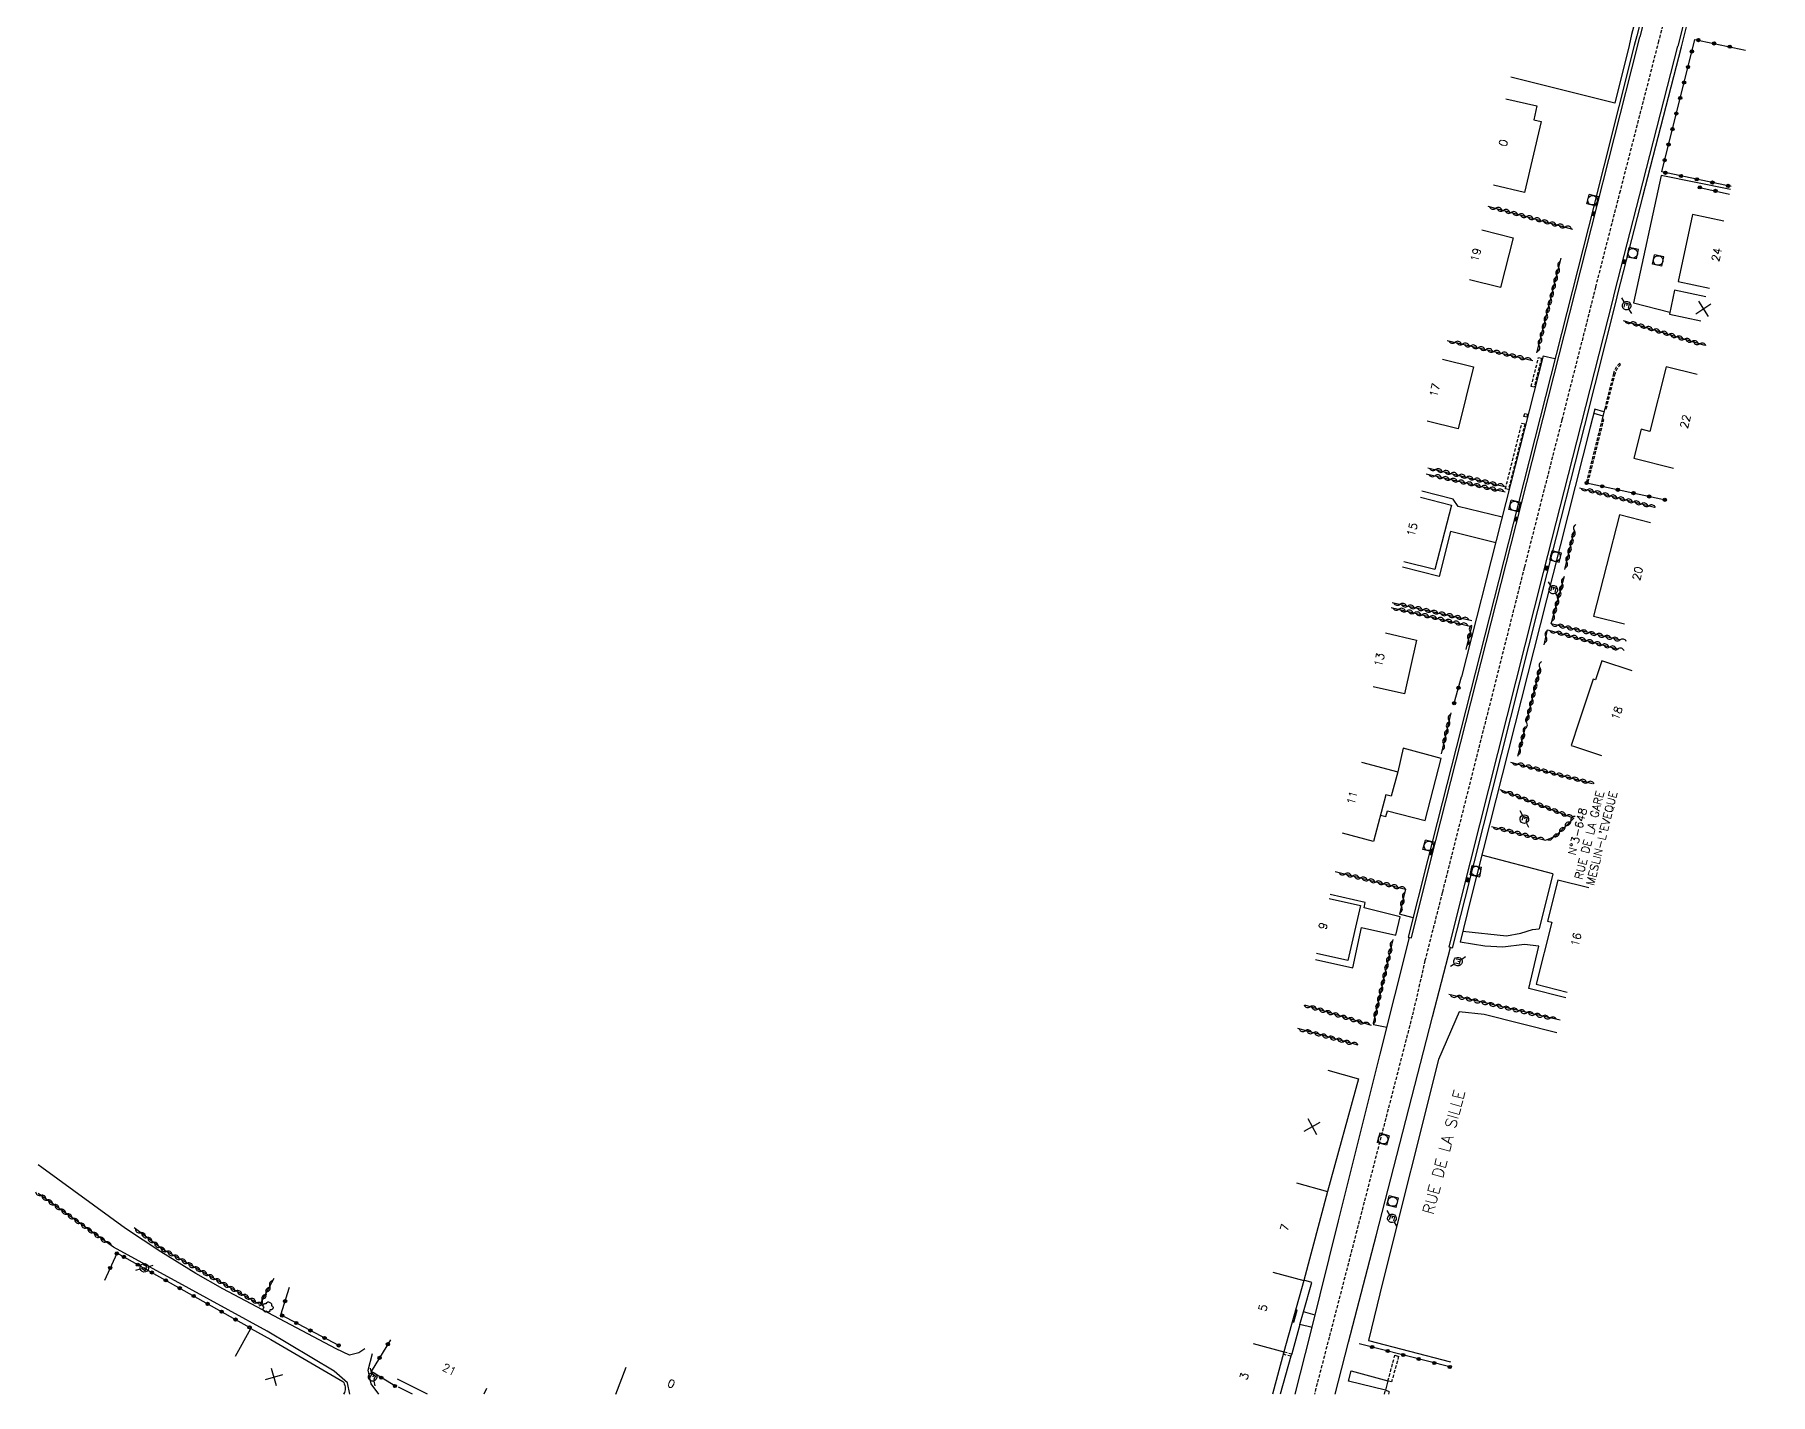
# Model space of a CAD drawing. Header units: millimetres. Extents: x 112999 to 114000, y 149000 to 150000.
# Drawn here: x 112999.4 to 113270.5, y 149000 to 149212.4 of the extents above; entities that cross this region are included whole.
import ezdxf
from ezdxf.enums import TextEntityAlignment as Align

# ---------------------------------------------------------------- set-up
doc = ezdxf.new("R2010")
doc.units = ezdxf.units.MM
doc.linetypes.add('DASHED', pattern=[0.75, 0.5, -0.25])
doc.layers.get('0').update_dxf_attribs({"linetype": 'CONTINUOUS'})
for name, color, linetype in [('W0001', 6, 'DASHED'), ('W0008', 7, 'CONTINUOUS'), ('W0100', 7, 'CONTINUOUS'), ('W0112', 1, 'DASHED'), ('W0300', 7, 'CONTINUOUS'), ('W0310', 3, 'CONTINUOUS'), ('W0322', 7, 'CONTINUOUS'), ('W0330', 7, 'CONTINUOUS'), ('W0334', 7, 'CONTINUOUS'), ('W0400', 7, 'CONTINUOUS'), ('W0420', 7, 'CONTINUOUS'), ('W0471', 7, 'CONTINUOUS'), ('W0984', 7, 'CONTINUOUS'), ('W0989', 7, 'CONTINUOUS'), ('W0991', 7, 'CONTINUOUS'), ('W1102', 7, 'CONTINUOUS')]:
    doc.layers.add(name, color=color, linetype=linetype)
doc.styles.get("Standard").update_dxf_attribs({"font": 'romans.shx', "width": 0.85})

# ---------------------------------------------------------------- blocks, each defined once
blk = doc.blocks.new('t322o')
at = {"color": 0, "linetype": 'Continuous'}
for radius in [0.25, 0.15]:
    blk.add_circle((0, 0), radius, dxfattribs=at)
blk = doc.blocks.new('t310o')
at = {"color": 0, "linetype": 'Continuous'}
for centre, start, end in [((-0.5, 0.38), 216.8699, 323.1304), ((0.5, -0.37), 36.8699, 143.1303)]:
    blk.add_arc(centre, 0.625, start, end, dxfattribs=at)
blk = doc.blocks.new('T420')
for p, q in [((0.75, 0.75), (-0.75, 0.75)), ((-0.75, 0.75), (-0.75, -0.75)), ((0.75, 0.75), (0.75, -0.75)), ((0.75, -0.75), (-0.75, -0.75))]:
    blk.add_line(p, q)
blk.add_ellipse((0, 0), major_axis=(-0.53, 0.53), ratio=1, start_param=3.926991, end_param=10.210176)
blk = doc.blocks.new('T471')
for p, q in [((-0.333334, 0.333334), (-0.333334, -0.333334)), ((-0.333334, 0.333334), (0.333334, 0.333334)), ((-0.333334, 0), (0, 0)), ((0.500001, 0.500001), (1.000002, 1.000002)), ((-0.500001, -0.500001), (-1.000002, -1.000002)), ((-0.333334, -0.333334), (0.333334, -0.333334))]:
    blk.add_line(p, q)
blk.add_ellipse((0, 0), major_axis=(0.471405, 0.471405), ratio=1, start_param=5.4977871438, end_param=11.780972451)
blk = doc.blocks.new('T400')
for p, q in [((-0.15, 0.3), (0.15, 0.3)), ((-0.15, -0.25), (-0.15, 0.3)), ((-0.15, 0.15), (0.15, 0.15)), ((-0.15, 0), (0.15, 0)), ((0.15, 0.3), (0.15, -0.25)), ((-0.15, -0.15), (0.15, -0.15)), ((-0.15, -0.25), (-0.15, -0.3)), ((-0.15, -0.3), (0.15, -0.3)), ((0.15, -0.3), (0.15, -0.25))]:
    blk.add_line(p, q)
blk = doc.blocks.new('t991o')
at = {"color": 0, "linetype": 'Continuous'}
for p, q in [((-1, 1), (1, -1)), ((-1, -1), (1, 1))]:
    blk.add_line(p, q, dxfattribs=at)
blk = doc.blocks.new('T300')
for p, q in [((-0.8, 0.51), (-0.86, 0.34)), ((-0.86, 0.34), (-0.86, 0.17)), ((-0.86, 0.17), (-0.74, 0.06)), ((-0.69, 0.63), (-0.8, 0.51)), ((-0.8, -0.06), (-0.74, 0.06)), ((-0.74, 0.06), (-0.69, 0.11)), ((-0.57, 0.69), (-0.69, 0.63)), ((-0.46, 0.69), (-0.57, 0.69)), ((-0.29, 0.63), (-0.46, 0.69)), ((-0.29, 0.63), (-0.17, 0.74)), ((-0.23, 0.57), (-0.29, 0.63)), ((-0.17, 0.74), (-0.06, 0.8)), ((-0.06, 0.8), (0.06, 0.8)), ((0.06, 0.8), (0.23, 0.74)), ((0.23, 0.74), (0.34, 0.63)), ((0.34, 0.63), (0.4, 0.51)), ((0.46, 0.46), (0.34, 0.46)), ((0.4, 0.51), (0.4, 0.46)), ((0.57, 0.4), (0.46, 0.46)), ((0.57, 0.4), (0.69, 0.29)), ((0.69, 0.29), (0.74, 0.17)), ((0.74, 0.06), (0.69, -0.17)), ((0.74, 0.17), (0.74, 0.06)), ((-0.8, -0.17), (-0.8, -0.06)), ((-0.8, -0.23), (-0.8, -0.17)), ((-0.74, -0.34), (-0.8, -0.23)), ((-0.69, -0.4), (-0.74, -0.34)), ((-0.51, -0.46), (-0.69, -0.4)), ((-0.4, -0.46), (-0.51, -0.46)), ((-0.4, -0.46), (-0.34, -0.46)), ((-0.34, -0.46), (-0.34, -0.4)), ((-0.34, -0.51), (-0.34, -0.46)), ((-0.29, -0.63), (-0.34, -0.51)), ((-0.17, -0.74), (-0.29, -0.63)), ((-0.06, -0.8), (-0.17, -0.74)), ((0.06, -0.8), (-0.06, -0.8)), ((0.17, -0.74), (0.06, -0.8)), ((0.23, -0.69), (0.17, -0.74)), ((0.29, -0.46), (0.23, -0.46)), ((0.29, -0.63), (0.23, -0.69)), ((0.46, -0.4), (0.29, -0.46)), ((0.34, -0.51), (0.29, -0.63)), ((0.34, -0.51), (0.34, -0.46)), ((0.57, -0.34), (0.46, -0.4)), ((0.63, -0.29), (0.57, -0.34)), ((0.69, -0.17), (0.63, -0.29))]:
    blk.add_line(p, q)

msp = doc.modelspace()

# ---------------------------------------------------------------- linework, layer by layer
at = {"layer": 'W0001'}
msp.add_lwpolyline([(113256.27, 149223.94), (113253.06, 149211.34), (113247.05, 149187.94), (113243.2, 149172.93), (113242.89, 149171.59), (113237.96, 149152.21), (113232.08, 149129.11), (113219.27, 149078.35), (113216.58, 149067.74), (113214.75, 149059.76), (113205.93, 149025.55), (113201.62, 149008.92), (113199.3, 149000, -0.044174)], format="xyb", dxfattribs=at)
at = {"layer": 'W0008'}
for points in [[(113166.87, 149443.88), (113164.18, 149426.74), (113163.7, 149421.82), (113163.56, 149417.11, 0.07121), (113168.61, 149383.73), (113171.9, 149371.79, 0.130525), (113191.35, 149343.14, 0.062352), (113206.44, 149333.18), (113212.98, 149329.93), (113230, 149321.5), (113239.59, 149316.71, -0.146329), (113257.85, 149298.53, -0.068743), (113263.2, 149284.71, -0.097707), (113263.78, 149266.27), (113257.22, 149239.8), (113253.36, 149224.68), (113250.14, 149212.03)], [(113172.81, 149442.95), (113170.53, 149428.6), (113169.67, 149420.92, 0.06289), (113171.28, 149398.94), (113172.44, 149393.85), (113174.19, 149386.49), (113175.51, 149381.23), (113177.9, 149372.95, 0.105977), (113192.25, 149350.47, 0.057448), (113204.9, 149340.85), (113209.32, 149338.5), (113212.64, 149336.77), (113216.93, 149334.66), (113239.98, 149323.28), (113244.21, 149321.07, -0.097034), (113258.81, 149308.01, -0.083783), (113268.22, 149289.72, -0.080078), (113270.46, 149271.33), (113269.58, 149264.1), (113268.54, 149259.95), (113263.1, 149238.43), (113259.17, 149222.93), (113256.09, 149210.56)]]:
    msp.add_lwpolyline(points, format="xyb", dxfattribs=at)
for points in [[(113196.31, 149000), (113198.76, 149009.64), (113203.05, 149027.07), (113209.57, 149053.11), (113214.17, 149071.35), (113214.45, 149071.28), (113217.49, 149083.45), (113230.81, 149135.85), (113242.6, 149182.19), (113249.75, 149210.53), (113250.14, 149212.03)], [(113202.53, 149000), (113204.65, 149008.13), (113208.96, 149024.77), (113217.77, 149058.98), (113220.57, 149069.76), (113220.34, 149069.83), (113222.3, 149077.58), (113235.11, 149128.35), (113240.99, 149151.44), (113245.92, 149170.85), (113246.24, 149172.19), (113250.07, 149187.16), (113256.09, 149210.56)], [(113051, 149007.12), (113050.07, 149006.48), (113048.61, 149006.09), (113046.53, 149007.1), (113028.84, 149016.49), (113024.6, 149018.89), (113019.16, 149022.26), (113013.62, 149025.87), (113000.55, 149035.41), (113000, 149035.86)], [(113048.64, 149000), (113048.28, 149001.79), (113046.24, 149003.61), (113035.76, 149009.88), (113023.57, 149016.53), (113011.76, 149022.96)], [(113053.19, 149000), (113051.98, 149001.64), (113051.51, 149003.78), (113052.2, 149006.38)]]:
    msp.add_lwpolyline(points, dxfattribs=at)
at = {"layer": 'W0100'}
for points in [[(113229.2, 149202.35), (113234.06, 149201.22), (113233.56, 149199.07), (113234.72, 149198.8), (113232.13, 149187.7), (113227.26, 149188.84)], [(113263.24, 149183.25), (113258.35, 149184.29), (113256.11, 149173.82), (113261, 149172.77)], [(113225.48, 149181.87), (113230.33, 149180.65), (113228.37, 149172.86), (113223.53, 149174.08)], [(113260.45, 149171.4), (113255.55, 149172.43), (113254.77, 149168.71), (113259.66, 149167.68)], [(113219.32, 149161.69), (113224.18, 149160.48), (113221.76, 149150.77), (113216.9, 149151.98)], [(113259.08, 149159.26), (113254.23, 149160.48), (113251.69, 149150.4), (113250.34, 149150.74), (113249.19, 149146.19), (113255.4, 149144.63)], [(113215.86, 149140.12), (113220.7, 149138.89), (113218.14, 149128.81), (113213.3, 149130.04)], [(113251.79, 149136.1), (113246.95, 149137.34), (113242.91, 149121.55), (113247.76, 149120.32)], [(113210.39, 149118.91), (113215.26, 149117.8), (113213.36, 149109.42), (113208.49, 149110.52)], [(113248.94, 149113.01), (113244.19, 149114.58), (113243.19, 149111.57), (113242.83, 149111.69), (113240.6, 149104.99), (113239.39, 149101.35), (113239.75, 149101.23), (113244.14, 149099.77)], [(113206.65, 149098.72), (113212.33, 149097.21), (113211.32, 149093.41), (113210.47, 149093.63), (113208.54, 149086.36), (113203.71, 149087.64)], [(113242.18, 149079.08), (113237.34, 149080.31), (113235.73, 149073.91), (113236.38, 149073.75), (113233.93, 149064.04), (113238.78, 149062.82)], [(113201.62, 149077.46), (113206.5, 149076.35), (113204.54, 149067.74), (113199.66, 149068.85)], [(113201.39, 149050.61), (113206.21, 149049.28), (113201.35, 149031.69), (113197.64, 149017.79), (113194.56, 149006.61), (113192.76, 149000)], [(113090.21, 149000), (113091.82, 149004.25)], [(113060.79, 149000), (113056.11, 149002.38), (113056.11, 149002.38)]]:
    msp.add_lwpolyline(points, dxfattribs=at)
msp.add_lwpolyline([(113030.79, 149005.93), (113033.22, 149010.3), (113036.35, 149008.56), (113047.59, 149002.02, -0.224453), (113047.85, 149000.27), (113047.69, 149000)], format="xyb", dxfattribs=at)
at = {"layer": 'W0112'}
for points in [[(113234.77, 149161.81), (113233.62, 149157.3), (113233.16, 149157.41), (113234.31, 149161.93)], [(113232.61, 149153.09), (113232.49, 149152.6), (113232.03, 149152.72), (113232.15, 149153.2)], [(113232.18, 149151.58), (113229.61, 149141.31), (113229.15, 149141.42), (113231.72, 149151.7)], [(113242.05, 149142.44), (113244.51, 149152.27), (113244.26, 149152.33), (113241.8, 149142.5)], [(113212.46, 149005.93), (113211.36, 149001.93), (113210.79, 149002.08), (113211.88, 149006.09)]]:
    msp.add_lwpolyline(points, close=True, dxfattribs=at)
msp.add_lwpolyline([(113246.99, 149161.01, 0.172086), (113246.02, 149159.46), (113244.65, 149153.96), (113244.89, 149153.9), (113246.27, 149159.4, -0.172086), (113247.14, 149160.81)], format="xyb", close=True, dxfattribs=at)
for points in [[(113194.57, 149006.64), (113195.76, 149006.32), (113195.64, 149005.94), (113194.46, 149006.26)], [(113210.24, 149000), (113210.4, 149000.62), (113210.98, 149000.46)], [(113210.98, 149000.46), (113210.86, 149000)]]:
    msp.add_lwpolyline(points, dxfattribs=at)
at = {"layer": 'W0310'}
for points in [[(113226.41, 149185.56), (113239.62, 149182)], [(113234.07, 149162.64), (113237.86, 149177.47)], [(113247.54, 149167.74), (113260.23, 149163.84)], [(113220.05, 149164.61), (113233.42, 149161.47)], [(113217.03, 149144.72), (113229.23, 149141.75)], [(113216.78, 149143.76), (113229.12, 149140.97)], [(113240.71, 149141.57), (113252.42, 149138.56)], [(113238.41, 149128.8), (113239.94, 149134.96)], [(113247.11, 149117.8), (113236.3, 149120.35), (113238.37, 149127.79)], [(113211.3, 149122.91), (113223.85, 149119.94), (113222.97, 149116.35)], [(113211.46, 149123.65), (113223.88, 149120.88)], [(113235.2, 149117.08), (113235.72, 149119.4), (113246.76, 149116.4)], [(113232.43, 149104.96), (113234.57, 149113.49)], [(113220.62, 149106.44), (113219.12, 149100.02)], [(113231.08, 149099.67), (113232.21, 149103.99)], [(113229.92, 149098.75), (113242.69, 149095.42)], [(113228.27, 149094.47), (113239.81, 149090.01)], [(113226.96, 149088.68), (113235.4, 149086.55), (113236.96, 149087.18), (113239.81, 149090.01)], [(113202.57, 149081.64), (113213.55, 149078.88), (113212.6, 149074.99)], [(113211.56, 149071.04), (113208.51, 149057.96), (113208.54, 149057.7)], [(113208.22, 149057.62), (113197.83, 149060.78)], [(113237.67, 149058.42), (113220.32, 149062.42)], [(113206.15, 149054.54), (113196.7, 149057.12)], [(113011.76, 149022.96), (113000, 149031.36)], [(113036.8, 149018.06), (113034.62, 149014.05), (113019.26, 149022.76), (113014.97, 149025.98)]]:
    msp.add_lwpolyline(points, dxfattribs=at)
at = {"layer": 'W0322'}
for points in [[(113264.39, 149188.65), (113253.55, 149190.91), (113258.74, 149211.62), (113266.62, 149209.96)], [(113259.5, 149188.51), (113264.14, 149187.46)], [(113241.82, 149142.34), (113254.15, 149139.68)], [(113221.14, 149107.94), (113222.3, 149112.08)], [(113012.27, 149022), (113010.33, 149017.78)], [(113033, 149010.45), (113012.59, 149021.91)], [(113046.93, 149007.63), (113037.87, 149012.41), (113039.25, 149016.73)], [(113220.45, 149004.27), (113206.31, 149007.9)], [(113055.71, 149001.3), (113052.01, 149003.55)]]:
    msp.add_lwpolyline(points, dxfattribs=at)
at = {"layer": 'W0322', "flags": 128}
msp.add_lwpolyline([(113055.04, 149008.53), (113052.01, 149003.55)], dxfattribs=at)
at = {"layer": 'W0330'}
for points in [[(113245.45, 149280.47), (113262.81, 149276.94), (113262.38, 149266.18), (113256.18, 149239.83), (113252.27, 149225.04), (113248.84, 149212.36), (113248.46, 149210.67), (113246.23, 149201.65), (113229.98, 149205.73)], [(113237.17, 149056.44), (113225.83, 149059.3), (113221.94, 149059.73), (113218.7, 149052.28), (113209.97, 149017.61), (113207.78, 149008.4), (113220.58, 149005.08)]]:
    msp.add_lwpolyline(points, dxfattribs=at)
at = {"layer": 'W0334'}
msp.add_lwpolyline([(113166.38, 149443.96), (113163.68, 149426.81), (113163.21, 149421.85), (113163.06, 149417.11, 0.071198), (113168.13, 149383.59), (113171.42, 149371.64, 0.130589), (113191.02, 149342.76, 0.06235), (113206.22, 149332.73), (113212.75, 149329.48), (113229.78, 149321.05), (113239.36, 149316.27, -0.146286), (113257.41, 149298.28, -0.068736), (113262.72, 149284.6, -0.097592), (113263.29, 149266.37), (113256.73, 149239.92), (113252.87, 149224.8), (113249.65, 149212.16), (113249.27, 149210.65), (113242.12, 149182.31), (113230.33, 149135.97), (113217.01, 149083.57), (113213.96, 149071.4), (113214.17, 149071.35)], format="xyb", dxfattribs=at)
for points in [[(113259.66, 149222.81), (113256.57, 149210.44), (113256.57, 149210.41), (113250.56, 149187.04), (113246.72, 149172.07), (113246.41, 149170.73), (113241.47, 149151.31), (113235.59, 149128.22), (113222.79, 149077.46), (113220.82, 149069.69), (113220.57, 149069.76)], [(113264.29, 149188.19), (113253.46, 149190.34), (113249.13, 149170.47), (113254.83, 149169.01)], [(113235.05, 149162.19), (113228.5, 149136.43), (113222.3, 149112.08)], [(113235.03, 149162.2), (113236.86, 149161.8)], [(113243.11, 149153.87), (113242.4, 149151.08), (113236.52, 149127.99), (113223.71, 149077.22), (113222.05, 149070.64)], [(113242.95, 149153.24), (113244.37, 149152.8)], [(113244.53, 149153.45), (113243.11, 149153.87)], [(113244.65, 149153.96), (113244.26, 149152.33)], [(113228.64, 149137.01), (113221.75, 149138.68), (113220.96, 149139.8), (113216.09, 149141.04)], [(113227.62, 149132.97), (113220.58, 149134.77), (113218.81, 149127.73), (113213.08, 149129.19)], [(113209.63, 149090.47), (113210.49, 149090.24), (113210.75, 149091.11), (113216.59, 149089.63), (113219.12, 149099.31), (113213.19, 149100.9), (113212.33, 149097.21)], [(113236.54, 149081.29), (113225.47, 149084.18)], [(113236.54, 149081.29), (113234.4, 149072.7)], [(113199.46, 149067.93), (113205.3, 149066.6), (113206.67, 149072.9), (113212.01, 149071.69), (113212.71, 149074.57), (113207.06, 149075.96), (113207.26, 149076.8), (113201.76, 149078.05)], [(113214.71, 149074.41), (113212.6, 149074.99)], [(113222.47, 149072.31), (113229.31, 149071.6), (113231.57, 149072.04), (113233.38, 149072.59), (113234.4, 149072.7)], [(113238.56, 149061.94), (113232.81, 149063.39), (113234.37, 149069.97), (113232.13, 149070.24), (113228.72, 149069.83), (113225.95, 149069.98), (113222.05, 149070.64)], [(113210.62, 149057.27), (113208.54, 149057.7)], [(113199.43, 149012.36), (113197.63, 149012.87), (113198.9, 149017.48), (113197.65, 149017.81)], [(113198.96, 149010.45), (113197.03, 149010.92), (113195.76, 149006.32)], [(113195.64, 149005.94), (113193.95, 149000)], [(113058.43, 149000), (113056.29, 149001.12)]]:
    msp.add_lwpolyline(points, dxfattribs=at)
at = {"layer": 'W0334', "flags": 128}
for points in [[(113195.85, 149011.31), (113196.09, 149011.25), (113196.61, 149013.13), (113196.37, 149013.19)], [(113197.03, 149010.92), (113197.63, 149012.87)]]:
    msp.add_lwpolyline(points, dxfattribs=at)
at = {"layer": 'W0334'}
msp.add_lwpolyline([(113210.4, 149000.62), (113204.64, 149002.03), (113205.07, 149003.65), (113210.79, 149002.08)], close=True, dxfattribs=at)
at = {"layer": 'W1102'}
for p, q in [((113196.53, 149033.02), (113201.35, 149031.69)), ((113192.81, 149019.08), (113197.64, 149017.79)), ((113189.74, 149007.93), (113194.56, 149006.61)), ((113070.03, 149000.9), (113069.58, 149000))]:
    msp.add_line(p, q, dxfattribs=at)

# ---------------------------------------------------------------- block references
at = {"layer": 'W0300', "rotation": 72.2490077062624}
msp.add_blockref('T300', (113035.91, 149013.67), dxfattribs=at)
at = {"layer": 'W0310'}
for p, rotation in [((113227.62, 149185.23), 344.9218200877581), ((113228.83, 149184.91), 344.9218200877581), ((113230.04, 149184.58), 344.9218200877581), ((113231.24, 149184.26), 344.9218200877581), ((113232.45, 149183.93), 344.9218200877581), ((113233.66, 149183.61), 344.9218200877581), ((113234.86, 149183.28), 344.9218200877581), ((113236.07, 149182.96), 344.9218200877581), ((113237.28, 149182.63), 344.9218200877581), ((113238.48, 149182.31), 344.9218200877581), ((113237.47, 149175.96), 75.6713442431618), ((113236.85, 149173.54), 75.6713442431618), ((113237.16, 149174.75), 75.6713442431618), ((113236.24, 149171.12), 75.6713442431618), ((113236.54, 149172.33), 75.6713442431618), ((113235.62, 149168.7), 75.6713442431618), ((113235.93, 149169.91), 75.6713442431618), ((113234.69, 149165.06), 75.6713442431618), ((113235, 149166.27), 75.6713442431618), ((113235.31, 149167.48), 75.6713442431618), ((113248.74, 149167.37), 342.919232189882), ((113249.93, 149167.01), 342.919232189882), ((113251.13, 149166.64), 342.919232189882), ((113252.32, 149166.27), 342.919232189882), ((113253.52, 149165.9), 342.919232189882), ((113254.71, 149165.54), 342.919232189882), ((113221.27, 149164.32), 346.7843734234461), ((113222.49, 149164.04), 346.7843734234461), ((113223.7, 149163.75), 346.7843734234461), ((113224.92, 149163.47), 346.7843734234461), ((113226.14, 149163.18), 346.7843734234461), ((113227.35, 149162.89), 346.7843734234461), ((113234.38, 149163.85), 75.6713442431618), ((113255.9, 149165.17), 342.919232189882), ((113257.1, 149164.8), 342.919232189882), ((113258.29, 149164.44), 342.919232189882), ((113259.49, 149164.07), 342.919232189882), ((113228.57, 149162.61), 346.7843734234461), ((113229.79, 149162.32), 346.7843734234461), ((113231, 149162.04), 346.7843734234461), ((113232.22, 149161.75), 346.7843734234461), ((113218.24, 149144.42), 346.3178371112497), ((113219.46, 149144.13), 346.3178371112497), ((113218.15, 149143.46), 347.2117872184259), ((113219.36, 149143.18), 347.2117872184259), ((113220.58, 149142.9), 347.2117872184259), ((113220.67, 149143.83), 346.3178371112497), ((113221.8, 149142.63), 347.2117872184259), ((113221.89, 149143.54), 346.3178371112497), ((113223.02, 149142.35), 347.2117872184259), ((113223.1, 149143.24), 346.3178371112497), ((113224.24, 149142.07), 347.2117872184259), ((113224.31, 149142.95), 346.3178371112497), ((113225.46, 149141.8), 347.2117872184259), ((113225.53, 149142.65), 346.3178371112497), ((113226.68, 149141.52), 347.2117872184259), ((113226.74, 149142.35), 346.3178371112497), ((113227.9, 149141.24), 347.2117872184259), ((113227.96, 149142.06), 346.3178371112497), ((113241.92, 149141.26), 345.6094905953058), ((113243.13, 149140.95), 345.6094905953058), ((113244.34, 149140.64), 345.6094905953058), ((113245.55, 149140.32), 345.6094905953058), ((113246.76, 149140.01), 345.6094905953058), ((113247.97, 149139.7), 345.6094905953058), ((113249.18, 149139.39), 345.6094905953058), ((113250.39, 149139.08), 345.6094905953058), ((113251.6, 149138.77), 345.6094905953058), ((113239.62, 149133.66), 76.0148062632264), ((113239.92, 149134.87), 76.0148062632264), ((113238.71, 149130.02), 76.0148062632264), ((113239.01, 149131.23), 76.0148062632264), ((113239.31, 149132.44), 76.0148062632264), ((113237.7, 149125.38), 74.40775463973392), ((113238.03, 149126.58), 74.40775463973392), ((113212.51, 149122.62), 346.6747349501545), ((113212.68, 149123.38), 347.403863316693), ((113213.73, 149122.33), 346.6747349501545), ((113213.9, 149123.11), 347.403863316693), ((113215.12, 149122.84), 347.403863316693), ((113216.34, 149122.56), 347.403863316693), ((113217.56, 149122.29), 347.403863316693), ((113236.69, 149121.77), 74.40775463973392), ((113237.03, 149122.97), 74.40775463973392), ((113237.36, 149124.17), 74.40775463973392), ((113214.94, 149122.05), 346.6747349501545), ((113216.16, 149121.76), 346.6747349501545), ((113217.38, 149121.47), 346.6747349501545), ((113218.59, 149121.18), 346.6747349501545), ((113218.78, 149122.02), 347.403863316693), ((113219.81, 149120.89), 346.6747349501545), ((113220, 149121.75), 347.403863316693), ((113221.03, 149120.61), 346.6747349501545), ((113221.22, 149121.47), 347.403863316693), ((113222.24, 149120.32), 346.6747349501545), ((113222.44, 149121.2), 347.403863316693), ((113223.64, 149119.11), 256.2068490272042), ((113237.3, 149120.12), 166.6998843751666), ((113238.52, 149119.83), 166.6998843751666), ((113239.74, 149119.54), 166.6998843751666), ((113223.35, 149117.9), 256.2068490272042), ((113235.47, 149118.3), 77.37736969689391), ((113237.05, 149119.03), 344.7949031756552), ((113238.25, 149118.71), 344.7949031756552), ((113239.46, 149118.38), 344.7949031756552), ((113240.66, 149118.05), 344.7949031756552), ((113240.95, 149119.25), 166.6998843751666), ((113241.87, 149117.72), 344.7949031756552), ((113242.17, 149118.97), 166.6998843751666), ((113243.08, 149117.4), 344.7949031756552), ((113243.39, 149118.68), 166.6998843751666), ((113244.28, 149117.07), 344.7949031756552), ((113244.6, 149118.39), 166.6998843751666), ((113245.49, 149116.74), 344.7949031756552), ((113245.82, 149118.1), 166.6998843751666), ((113247.03, 149117.82), 166.6998843751666), ((113246.7, 149116.41), 344.7949031756552), ((113233.95, 149111.02), 75.9264741388134), ((113234.25, 149112.23), 75.9264741388134), ((113234.56, 149113.45), 75.9264741388134), ((113233.34, 149108.6), 75.9264741388134), ((113233.65, 149109.81), 75.9264741388134), ((113232.73, 149106.17), 75.9264741388134), ((113233.04, 149107.38), 75.9264741388134), ((113219.76, 149102.78), 256.863212289806), ((113220.05, 149104), 256.863212289806), ((113220.33, 149105.22), 256.863212289806), ((113232.03, 149103.3), 75.38581284762101), ((113232.43, 149104.96), 75.9264741388134), ((113219.48, 149101.57), 256.863212289806), ((113231.39, 149100.88), 75.38581284762101), ((113231.71, 149102.09), 75.38581284762101), ((113231.13, 149098.44), 345.3978829698093), ((113232.33, 149098.12), 345.3978829698093), ((113233.54, 149097.8), 345.3978829698093), ((113234.75, 149097.49), 345.3978829698093), ((113235.96, 149097.17), 345.3978829698093), ((113237.17, 149096.86), 345.3978829698093), ((113238.38, 149096.54), 345.3978829698093), ((113239.59, 149096.23), 345.3978829698093), ((113240.8, 149095.91), 345.3978829698093), ((113242.01, 149095.6), 345.3978829698093), ((113229.43, 149094.02), 338.866035888904), ((113230.6, 149093.57), 338.866035888904), ((113231.76, 149093.12), 338.866035888904), ((113232.93, 149092.67), 338.866035888904), ((113234.1, 149092.22), 338.866035888904), ((113235.26, 149091.77), 338.866035888904), ((113236.43, 149091.32), 338.866035888904), ((113237.59, 149090.87), 338.866035888904), ((113238.76, 149090.42), 338.866035888904), ((113239.35, 149089.55), 44.73679321903671), ((113228.17, 149088.37), 345.849547206939), ((113229.38, 149088.06), 345.849547206939), ((113230.6, 149087.76), 345.849547206939), ((113231.81, 149087.45), 345.849547206939), ((113233.02, 149087.15), 345.849547206939), ((113236.6, 149087.04), 22.1488438029379), ((113237.57, 149087.79), 44.73679321903671), ((113238.46, 149088.67), 44.73679321903671), ((113234.23, 149086.84), 345.849547206939), ((113204.1, 149081.26), 345.8923337307032), ((113205.31, 149080.95), 345.8923337307032), ((113206.52, 149080.65), 345.8923337307032), ((113207.73, 149080.34), 345.8923337307032), ((113208.95, 149080.04), 345.8923337307032), ((113210.16, 149079.74), 345.8923337307032), ((113211.37, 149079.43), 345.8923337307032), ((113212.58, 149079.13), 345.8923337307032), ((113212.9, 149076.21), 256.2848322437848), ((113213.19, 149077.42), 256.2848322437848), ((113210.99, 149068.6), 256.8802932931849), ((113211.28, 149069.82), 256.8802932931849), ((113210.14, 149064.95), 256.8802932931849), ((113210.42, 149066.17), 256.8802932931849), ((113210.71, 149067.39), 256.8802932931849), ((113209.57, 149062.52), 256.8802932931849), ((113209.86, 149063.74), 256.8802932931849), ((113198.66, 149060.53), 163.0514808691706), ((113199.85, 149060.17), 163.0514808691706), ((113201.05, 149059.8), 163.0514808691706), ((113209.01, 149060.08), 256.8802932931849), ((113209.29, 149061.3), 256.8802932931849), ((113221.54, 149062.14), 167.0071366788325), ((113222.75, 149061.86), 167.0071366788325), ((113223.97, 149061.58), 167.0071366788325), ((113225.19, 149061.3), 167.0071366788325), ((113226.41, 149061.02), 167.0071366788325), ((113227.63, 149060.74), 167.0071366788325), ((113228.84, 149060.46), 167.0071366788325), ((113230.06, 149060.18), 167.0071366788325), ((113231.28, 149059.9), 167.0071366788325), ((113202.24, 149059.44), 163.0514808691706), ((113203.44, 149059.07), 163.0514808691706), ((113204.64, 149058.71), 163.0514808691706), ((113205.83, 149058.34), 163.0514808691706), ((113207.03, 149057.98), 163.0514808691706), ((113208.72, 149058.87), 256.8802932931849), ((113232.5, 149059.61), 167.0071366788325), ((113233.72, 149059.33), 167.0071366788325), ((113234.93, 149059.05), 167.0071366788325), ((113236.15, 149058.77), 167.0071366788325), ((113197.91, 149056.79), 164.7651431785547), ((113199.11, 149056.46), 164.7651431785547), ((113200.32, 149056.13), 164.7651431785547), ((113201.53, 149055.8), 164.7651431785547), ((113202.73, 149055.47), 164.7651431785547), ((113203.94, 149055.15), 164.7651431785547), ((113205.15, 149054.82), 164.7651431785547), ((113000.41, 149031.07), 144.4619830939774), ((113001.43, 149030.34), 144.4619830939774), ((113002.44, 149029.62), 144.4619830939774), ((113003.46, 149028.89), 144.4619830939774), ((113004.48, 149028.16), 144.4619830939774), ((113005.49, 149027.44), 144.4619830939774), ((113006.51, 149026.71), 144.4619830939774), ((113007.53, 149025.98), 144.4619830939774), ((113008.55, 149025.26), 144.4619830939774), ((113009.56, 149024.53), 144.4619830939774), ((113015.97, 149025.23), 143.0658846578134), ((113016.97, 149024.48), 143.0658846578134), ((113010.58, 149023.8), 144.4619830939774), ((113017.97, 149023.72), 143.0658846578134), ((113018.97, 149022.97), 143.0658846578134), ((113020.03, 149022.32), 150.4554565259872), ((113021.12, 149021.7), 150.4554565259872), ((113022.21, 149021.09), 150.4554565259872), ((113023.29, 149020.47), 150.4554565259872), ((113024.38, 149019.85), 150.4554565259872), ((113025.47, 149019.24), 150.4554565259872), ((113026.56, 149018.62), 150.4554565259872), ((113027.64, 149018), 150.4554565259872), ((113028.73, 149017.39), 150.4554565259872), ((113029.82, 149016.77), 150.4554565259872), ((113036.17, 149016.89), 241.4271345507578), ((113030.91, 149016.16), 150.4554565259872), ((113031.99, 149015.54), 150.4554565259872), ((113033.08, 149014.92), 150.4554565259872), ((113034.17, 149014.31), 150.4554565259872), ((113034.97, 149014.69), 241.4271345507578), ((113035.57, 149015.79), 241.4271345507578)]:
    msp.add_blockref('t310o', p, dxfattribs=dict(at, rotation=rotation))
at = {"layer": 'W0322'}
for p, rotation in [((113258.27, 149209.74), 75.93583635886196), ((113259.28, 149211.51), 348.0998789737319), ((113261.73, 149210.99), 348.0998789737319), ((113264.18, 149210.48), 348.0998789737319), ((113257.66, 149207.31), 75.93583635886196), ((113257.05, 149204.89), 75.93583635886196), ((113256.44, 149202.46), 75.93583635886196), ((113255.84, 149200.04), 75.93583635886196), ((113255.23, 149197.61), 75.93583635886196), ((113254.62, 149195.19), 75.93583635886196), ((113254.01, 149192.76), 75.93583635886196), ((113254.13, 149190.79), 168.1886626486326), ((113256.57, 149190.28), 168.1886626486326), ((113259.02, 149189.77), 168.1886626486326), ((113259.5, 149188.51), 347.3115114193589), ((113261.47, 149189.26), 168.1886626486326), ((113261.94, 149187.96), 347.3115114193589), ((113263.92, 149188.74), 168.1886626486326), ((113241.82, 149142.34), 347.866591011744), ((113244.27, 149141.81), 347.866591011744), ((113246.71, 149141.28), 347.866591011744), ((113249.16, 149140.76), 347.866591011744), ((113251.6, 149140.23), 347.866591011744), ((113254.04, 149139.71), 347.866591011744), ((113221.81, 149110.35), 74.3161324138222), ((113221.14, 149107.94), 74.3161324138222), ((113011.23, 149019.73), 245.333089701375), ((113012.27, 149022), 245.333089701375), ((113013.38, 149021.46), 150.698110499197), ((113015.56, 149020.24), 150.698110499197), ((113017.74, 149019.02), 150.698110499197), ((113019.92, 149017.79), 150.698110499197), ((113022.1, 149016.57), 150.698110499197), ((113024.28, 149015.35), 150.698110499197), ((113026.46, 149014.12), 150.698110499197), ((113038.55, 149014.55), 72.2490077062624), ((113028.64, 149012.9), 150.698110499197), ((113030.82, 149011.67), 150.698110499197), ((113038.09, 149012.3), 152.182328177364), ((113033, 149010.45), 150.698110499197), ((113040.3, 149011.13), 152.182328177364), ((113042.51, 149009.96), 152.182328177364), ((113044.72, 149008.8), 152.182328177364), ((113046.93, 149007.63), 152.182328177364), ((113054.61, 149007.82), 238.680602143665), ((113208.34, 149007.38), 165.575078057945), ((113210.76, 149006.76), 165.575078057945), ((113213.18, 149006.14), 165.575078057945), ((113053.31, 149005.69), 238.680602143665), ((113215.6, 149005.51), 165.575078057945), ((113218.03, 149004.89), 165.575078057945), ((113220.45, 149004.27), 165.575078057945), ((113053.57, 149002.6), 148.680602143536), ((113055.71, 149001.3), 148.680602143536)]:
    msp.add_blockref('t322o', p, dxfattribs=dict(at, rotation=rotation))
at = {"layer": 'W0400'}
for p, rotation in [((113242.89, 149184.41), 345.8427645988079), ((113247.68, 149176.92), 345.625906221021), ((113230.82, 149136.71), 345.723337821657), ((113235.52, 149129.07), 345.716540109572), ((113217.52, 149084.59), 345.740346878434), ((113223.24, 149080.33), 164.8285533065371)]:
    msp.add_blockref('T400', p, dxfattribs=dict(at, rotation=rotation))
at = {"layer": 'W0420'}
for p, rotation in [((113242.75, 149186.5), 255.842764598808), ((113249.04, 149178.21), 258.112969040656), ((113252.98, 149177.09), 258.112969040656), ((113230.6, 149138.75), 255.723337821657), ((113236.97, 149130.82), 255.716540109572), ((113217.18, 149085.65), 255.7403468784339), ((113224.54, 149081.73), 168.637327497124), ((113210.04, 149039.84), 344.765143178561), ((113211.53, 149030.1), 255.5539654016681)]:
    msp.add_blockref('T420', p, dxfattribs=dict(at, rotation=rotation))
at = {"layer": 'W0471'}
for p, rotation in [((113248.06, 149170.03), 256.849468632533), ((113236.61, 149125.66), 255.716540109572), ((113232.1, 149089.84), 251.59678956906), ((113221.73, 149067.59), 168.637327497124), ((113211.41, 149027.48), 255.5539654016681), ((113016.57, 149019.76), 151.410441615209), ((113052.23, 149002.72), 238.700067894264)]:
    msp.add_blockref('T471', p, dxfattribs=dict(at, rotation=rotation))
at = {"layer": 'W0991'}
for p, rotation in [((113260.05, 149169.54), 348.1129690407465), ((113198.96, 149041.82), 344.5392135092766), ((113036.83, 149002.69), 60.90759005485842)]:
    msp.add_blockref('t991o', p, dxfattribs=dict(at, rotation=rotation))

# ---------------------------------------------------------------- texts
at = {"layer": 'W0984'}
for s, p in [('RUE DE LA GARE', (113242.24, 149087.33)), ("MESLIN-L'EVEQUE", (113244.23, 149086.82)), ('N°3-648', (113240.39, 149087.91))]:
    msp.add_text(s, height=1.25, rotation=75.8427, dxfattribs=at).set_placement(p, align=Align.MIDDLE)
at = {"layer": 'W0989'}
msp.add_text('RUE DE LA SILLE', height=1.75, rotation=75.5109, dxfattribs=at).set_placement((113219.51, 149037.84), align=Align.MIDDLE)
at = {"layer": 'W0991'}
for s, rotation, p in [('0', 76.8529, (113228.8, 149195.46)), ('19', 75.8687, (113224.51, 149177.98)), ('24', 77.9582, (113262.12, 149178.01)), ('17', 76.0032, (113218.11, 149156.83)), ('22', 75.8778, (113257.24, 149151.94)), ('15', 75.7321, (113214.58, 149135.08)), ('20', 75.659, (113249.78, 149128.21)), ('13', 77.2199, (113209.44, 149114.72)), ('18', 70.0681, (113246.54, 149106.39)), ('11', 75.1013, (113205.18, 149093.18)), ('9', 77.187, (113200.64, 149073.15)), ('16', 75.8552, (113240.16, 149071.03)), ('7', 75.0669, (113194.67, 149026.05)), ('5', 74.5954, (113191.27, 149013.51)), ('21', 333.0249, (113064.21, 149003.87)), ('0', 339.6953, (113098.86, 149001.65)), ('3', 74.8139, (113188.35, 149002.82))]:
    msp.add_text(s, height=1.25, rotation=rotation, dxfattribs=at).set_placement(p, align=Align.MIDDLE)

doc.saveas('drawing.dxf')
